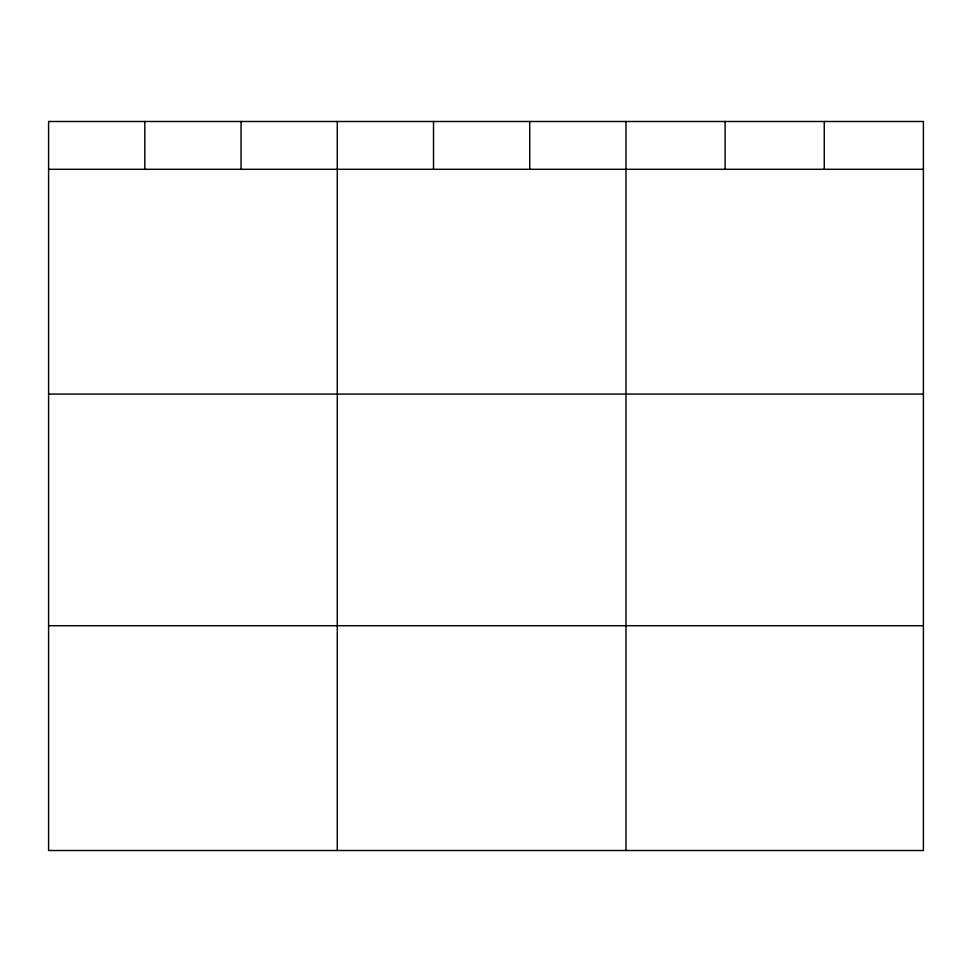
<?xml version="1.0" encoding="UTF-8"?>
<svg xmlns="http://www.w3.org/2000/svg" width="972" height="972" viewBox="0 0 972 972"><rect width="100%" height="100%" fill="white"/><g stroke="black" fill="none" stroke-linecap="round" stroke-linejoin="round"><path stroke-width="1.46" d="M923.4 394.097L923.4 121.488L48.6 121.488L48.6 850.512L923.4 850.512L923.4 394.097L48.6 394.097M48.6 169.298L923.4 169.298M48.6 625.713L923.4 625.713M824.256 121.488L824.256 169.298M725.112 121.488L725.112 169.298M625.968 121.488L625.968 850.512M529.74 121.488L529.74 169.298M433.512 121.488L433.512 169.298M337.284 121.488L337.284 850.512M241.056 121.488L241.056 169.298M144.828 121.488L144.828 169.298"/></g></svg>
